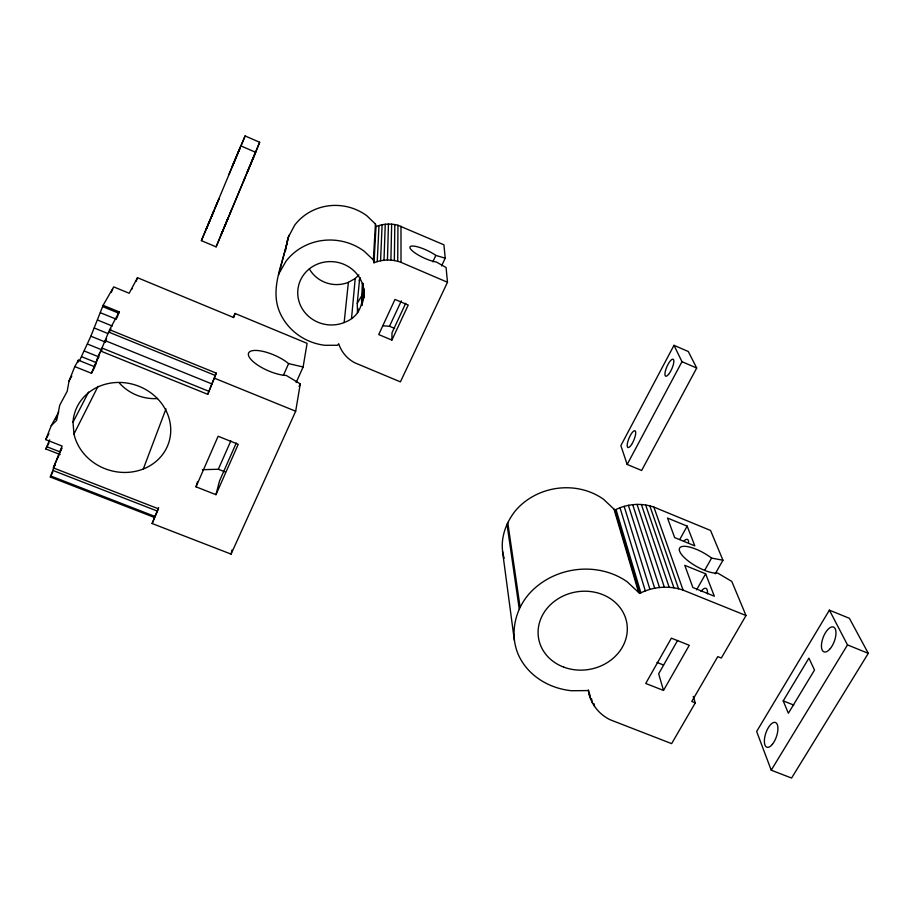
<?xml version="1.0" encoding="UTF-8"?>
<svg xmlns="http://www.w3.org/2000/svg" width="914" height="914" viewBox="0 0 914 914"><rect width="100%" height="100%" fill="white"/><g stroke="black" fill="none" stroke-linecap="round" stroke-linejoin="round"><path stroke-width="1.37" d="M361.738 305.516L363.875 297.553A33.235 31.636 10 0 0 329.006 261.621A33.235 31.636 10 0 0 298.638 300.1A33.235 31.636 10 0 0 344.144 322.551C362.492 315.753 363.429 300.112 362.869 283.271M397.727 261.29L397.944 225.255C390.735 223.313 382.92 223.781 376.008 226.615L373.986 262.764C382.543 259.279 392.357 259.13 401.018 262.352L447.483 282.255L400.412 381.869L354.861 362.824C347.263 358.859 341.242 351.913 338.728 343.698L337.632 345.264L324.87 345.298A55.423 52.761 10.1 0 1 280.427 313.788C268.579 288.858 283.797 262.444 288.013 237.709L294.742 225.095A51.241 49.196 11.9 0 1 366.845 215.761L375.437 224.01L376.008 226.615M394.345 260.547L394.825 224.558M391.889 340.088L408.227 305.059L394.985 299.438L378.727 334.57L391.889 340.088L392.003 332.742L405.736 303.254M390.906 260.124L391.649 224.159M504.174 558.248C498.895 541.785 505.054 523.471 515.69 510.423A62.106 55.708 -10.5 0 1 603.628 499.352L614.939 510.058L639.651 593.426C652.904 586.605 668.945 585.257 683.078 590.113L746.007 615.533L721.329 658.034L717.776 656.618L691.784 701.484L695.303 702.855L671.63 743.63L610.278 719.809C598.601 714.268 589.85 702.9 588.342 689.944M387.445 260.01L388.45 224.056M383.994 260.227L385.251 224.25M380.578 260.764L382.098 224.753M377.231 261.61L379.002 225.541M373.986 262.764L373.369 259.964L375.437 224.01M361.955 302.454L361.738 305.287L361.841 296.696L363.932 288.881L363.875 297.553L364.069 294.799M362.161 299.621L362.367 296.787M362.892 289.715L363.304 284.048M361.544 301.026L362.378 283.534M357.877 308.395L357.534 312.634L357.248 303.334L359.716 277.913M351.536 318.438L355.215 278.507L358.916 274.897M344.144 322.551L348.383 282.335L355.215 278.507M158.636 507.544L152.112 523.516L231.082 554.113L295.679 411.22L300.272 383.914L286.322 375.471A24.747 8.375 23.6 0 1 253.955 362.321A24.747 8.375 23.6 0 1 256.263 350.439A24.747 8.375 23.6 0 1 288.618 363.612L303.117 366.994L307.081 343.344L235.024 313.456L233.378 317.295M74.777 366.583L91.446 373.278L94.85 366.822L78.376 360.185L74.777 366.583L69.053 380.967L67.19 391.295L59.776 405.096L56.645 420.383L51.275 425.616L45.7 439.623L62.152 446.066L53.366 467.899L158.442 508.812L152.112 523.516M231.082 554.113L231.985 550.045M77.839 362.527L78.376 360.185M288.013 237.709L285.328 251.441M278.77 274.737L289.018 235.184M197.561 481.575L196.019 486.831L215.955 494.668L219.566 480.81L236.269 443.016M99.797 352.53L96.941 359.648M100.437 350.942L207.741 394.334L216.264 373.141L109.623 329.726L91.446 373.278M235.024 313.456L233.733 317.569L137.5 277.707L129.171 293.257L113.69 286.882L103.111 305.31L90.874 336.192L79.507 360.687M207.741 394.334L216.264 373.141M639.651 593.426L627.118 581.75A69.213 60.747 -10.1 0 0 528.989 594.009C514.662 610.449 509.566 634.579 518.409 654.835A69.213 60.747 -10.1 0 0 571.467 690.733L588.593 690.573L589.496 695.52M154.192 517.358L50.304 477.028L55.103 464.495L53.366 467.899M95.239 365.737L96.37 362.47L93.982 366.994M116.878 318.049L119.174 311.891L103.111 305.31M137.5 277.707L136.163 281.272M143.304 468.985L165.971 408.889M96.838 361.247L98.221 357.568M255.68 152.318L259.656 142.276L245.112 135.946L201.377 240.645L216.104 246.86L255.68 152.318L240.713 145.817M243.615 181.006L245.066 177.373M216.104 246.86L259.656 142.276M229.848 213.91L231.413 210.003M105.179 342.236L106.595 338.763M211.614 216.435L213.716 211.294L206.324 229.003L209.752 220.937M236.955 155.357C249.533 124.807 222.239 190.34 235.983 157.699M245.112 135.946L228.831 174.643M224.238 227.083L220.914 235.172L223.073 230.1M224.97 225.564L228.283 217.498L223.999 227.883M249.682 166.314L247.271 172.209L249.465 167.045M250.63 164.029L254.755 154.249L250.402 164.783M59.296 454.224L61.809 448.26M111.314 292.434L112.742 289.041M60.141 454.566L45.791 448.957L49.664 439.828M196.019 486.831L218.126 436.252L238.246 444.307L215.955 494.668M201.377 240.645L219.052 198.761L215.144 207.638M202.348 469.705L218.343 469.248L230.831 440.914M54.314 465.534L58.793 455.423L56.874 459.182M109.554 331.805L110.891 328.8M283.409 375.323L288.618 363.612M296.147 382.498L303.117 366.994M299.095 386.508L300.272 383.914M383 325.784L389.524 326.275L401.337 300.843M432.859 261.815L435.841 255.429L445.209 258.182L441.576 265.917M73.965 434.024L73.006 422.268A49.333 44.535 17.8 0 1 144.926 389.101A49.333 44.535 17.8 0 1 151.153 465.009A49.333 44.535 17.8 0 1 73.965 434.024L98.038 386.336M50.304 477.028L52.784 472.15M55.674 419.263L57.308 416.076M59.707 452.133L61.661 448.34M73.006 422.268L88.567 392.083M673.984 345.321L620.869 445.598L627.175 464.449L641.651 470.47L696.708 368.034L688.299 351.524L673.984 345.321L681.993 361.681L696.708 368.034M627.175 464.449L681.993 361.681M109.623 329.726L119.174 311.891M45.791 448.957L49.013 442.947M45.7 439.623L48.899 433.727M51.275 425.616L58.747 411.963M679.742 539.511L687.168 526.133L667.517 518.044L674.658 537.592L694.811 545.852L687.168 526.133M69.053 380.967L71.806 376.042M704.625 570.416L711.583 558.088L722.951 560.225L715.216 573.843M696.605 589.827L705.654 573.821L684.78 565.332L692.881 587.519L714.325 596.202L705.654 573.821M677.605 640.44L658.663 673.789L663.507 690.424L645.73 683.466L671.367 638.166L689.282 645.284L663.507 690.424M279.855 272.029L286.025 261.187A55.423 52.761 10.1 0 1 364.069 251.122L373.369 259.964M359.179 280.312L360.504 278.073M357.248 303.334L361.396 296.319M829.398 610.141L756.643 731.486L771.222 770.182L791.581 778.054L868.3 653.339L849.392 618.31L829.398 610.141L847.506 644.907L868.3 653.339M783.207 700.889L808.924 658.126L814.511 670.053L788.382 713.263L783.207 700.889L793.809 705.082M771.222 770.182L847.506 644.907M131.833 289.224L132.233 288.596M614.939 510.058C628.009 503.168 644.279 502.437 657.737 508.675L710.544 530.451L722.951 560.225M397.944 225.255L443.941 244.826L445.209 258.182M50.681 475.954L154.683 516.341M52.772 470.39L157.128 510.995M46.763 446.706L59.81 451.813M656.983 662.444L663.575 665.038M218.343 469.248L224.947 471.864M84.294 351.022L99.112 357.008M81.586 356.7L96.473 362.698M105.041 340.568L211.831 383.903M90.874 336.192L105.613 342.167M101.991 348.04L208.723 391.249M87.458 344.03L102.231 350.005M97.558 320.026L112.296 326.035M108.617 332.056L215.327 375.471M94.313 328.012L107.806 333.507M214.653 378.282L295.679 411.22M102.676 306.613L118.729 313.182M100.414 312.725L116.409 319.26M389.524 326.275L394.642 328.434M746.007 615.533L731.794 581.441L717.604 573.009A23.581 7.655 29.6 0 1 688.722 561.356A23.581 7.655 29.6 0 1 682.689 546.401A23.581 7.655 29.6 0 1 711.583 558.088M653.876 507.087L683.078 590.113M649.831 505.853L678.576 588.776M645.661 504.985L673.926 587.839M641.388 504.494L669.174 587.302M637.058 504.391L664.341 587.199M632.705 504.665L659.497 587.508M693.223 696.399L695.303 702.855M628.386 505.316L654.687 588.228M624.148 506.345L649.934 589.359M620 507.738L645.307 590.878M616.013 509.475L640.851 592.798M614.014 509.178L638.635 592.466M593.94 703.643L594.523 706.408M591.564 698.81L592.432 702.957M589.587 693.726L590.752 699.313M507.761 522.545L520.112 607.262M506.996 524.156L519.255 609.021M502.506 551.291L514.388 640.508M447.483 282.255L446.089 267.528L436.332 261.987A16.806 4.09 25.1 0 1 414.67 252.71A16.806 4.09 25.1 0 1 414.179 246.14A16.806 4.09 25.1 0 1 435.841 255.429M400.983 226.238L401.018 262.352M684.163 540.848A11.197 3.827 -68.2 0 1 688.665 542.105M701.015 591.495A11.939 4.33 -68.9 0 1 707.47 593.837M348.383 282.335A30.722 29.488 11.9 0 1 309.332 268.887M157.528 398.55A43.952 40.353 19.8 0 1 119.414 383.08M830.312 648.552A13.299 5.907 -69.1 0 0 834.059 627.347A13.299 5.907 -69.1 0 0 821.766 642.428A13.299 5.907 -69.1 0 0 830.312 648.552M668.545 374.42A9.289 2.696 -66.3 0 0 673.607 359.75A9.289 2.696 -66.3 0 0 665.986 369.028A9.289 2.696 -66.3 0 0 668.545 374.42M631.597 444.49A9.117 2.616 -67.2 0 0 635.07 430.802A9.117 2.616 -67.2 0 0 627.667 442.193A9.117 2.616 -67.2 0 0 631.597 444.49M772.33 744.384A13.093 5.598 -71.1 0 0 776.352 723.065A13.093 5.598 -71.1 0 0 764.778 737.084A13.093 5.598 -71.1 0 0 772.33 744.384M563.778 667.14A44.775 39.291 -10.1 0 0 627.153 625.53A44.775 39.291 -10.1 0 0 557.174 599.356A44.775 39.291 -10.1 0 0 563.778 667.14"/></g></svg>
